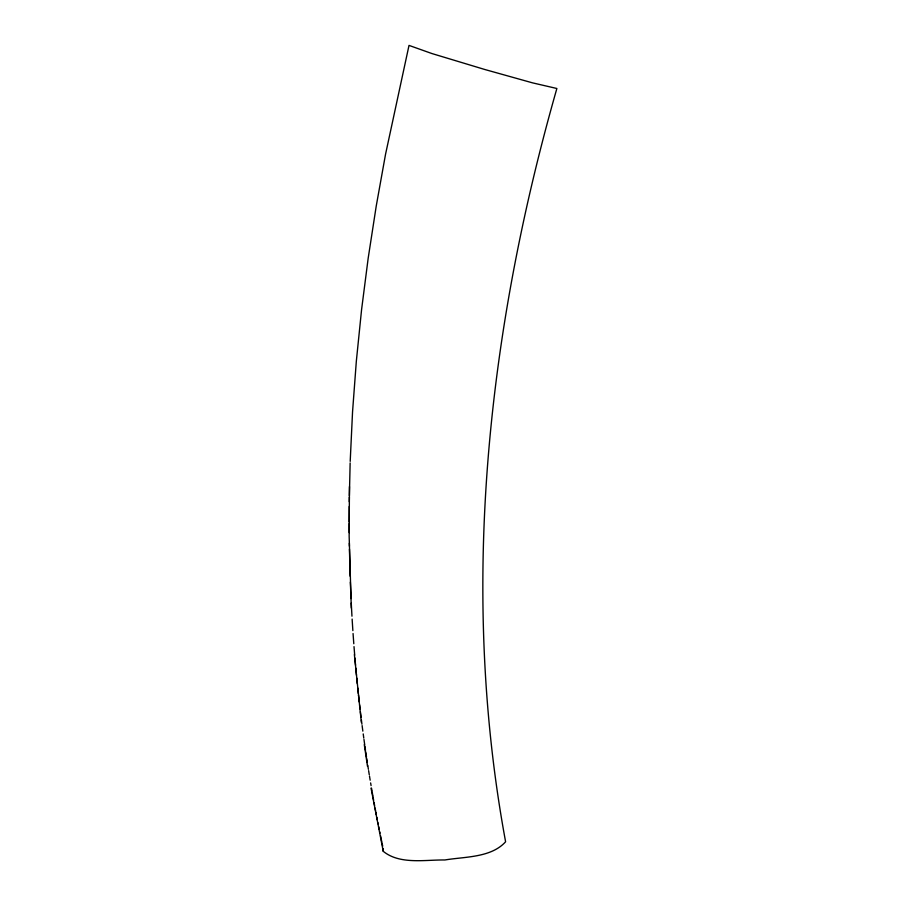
<?xml version="1.0" encoding="UTF-8"?>
<svg xmlns="http://www.w3.org/2000/svg" width="906" height="906" viewBox="0 0 906 906"><rect width="100%" height="100%" fill="white"/><g stroke="black" fill="none" stroke-linecap="round" stroke-linejoin="round"><path stroke-width="1.36" d="M349.263 506.431L349.206 521.947M349.308 501.788L349.365 497.179M349.456 486.579L349.15 536.035L351.302 608.039M349.388 495.65L350.146 462.932M350.203 461.358L352.547 411.856L356.33 361.256L361.585 309.58L368.164 258.346L376.25 205.968L385.548 154.246L409.014 45.402L431.913 53.545L484.846 69.513L532.615 82.876L556.873 88.494C487.303 331.936 459.274 591.324 505.605 841.787C491.018 857.857 464.959 856.612 444.857 859.975C424.846 859.715 399.773 864.777 383.249 851.323L371.03 788.073M383.261 848.696L383.249 851.323M382.706 846.136L382.162 843.565M381.335 839.681L381.89 842.274M380.531 835.762L381.064 838.378M379.727 831.855L379.988 833.158M379.195 829.239L378.663 826.623M377.881 822.682L378.142 824.007M377.372 820.043L376.851 817.405M375.843 812.093L376.341 814.754M375.594 810.768L375.095 808.118M374.608 805.468L374.121 802.829M373.159 797.529L373.634 800.179M372.921 796.204L372.219 792.229M371.992 790.893L371.528 788.243M370.622 782.909L371.075 785.581M370.169 780.202L369.501 776.125M369.274 774.755L368.617 770.655M368.391 769.296L367.757 765.242M367.338 762.558L366.726 758.537M366.522 757.19L365.718 751.765M364.28 744.585L367.496 766.34M365.526 750.406L364.925 746.317M364.733 744.947L363.963 739.443M363.77 738.062L363.215 733.917M362.842 731.142L362.117 725.604M361.936 724.211L361.415 720.066M361.075 717.303L360.395 711.765M361.347 722.399L354.371 654.528M360.067 708.99L359.58 704.811M359.263 702.014L358.493 695.015M358.346 693.611L357.745 687.971M357.315 683.736L356.749 678.084M356.477 675.264L355.82 668.118M355.56 665.242L354.937 658.039M354.699 655.185L354.008 646.635M353.793 643.736L353.057 633.52M352.864 630.633L352.128 619.081M351.958 616.182L351.256 603.045M351.041 598.594L350.35 582.128M350.135 576.216L349.456 549.183M349.365 543.204L349.41 546.193M349.252 532.626L349.218 523.475"/></g></svg>
